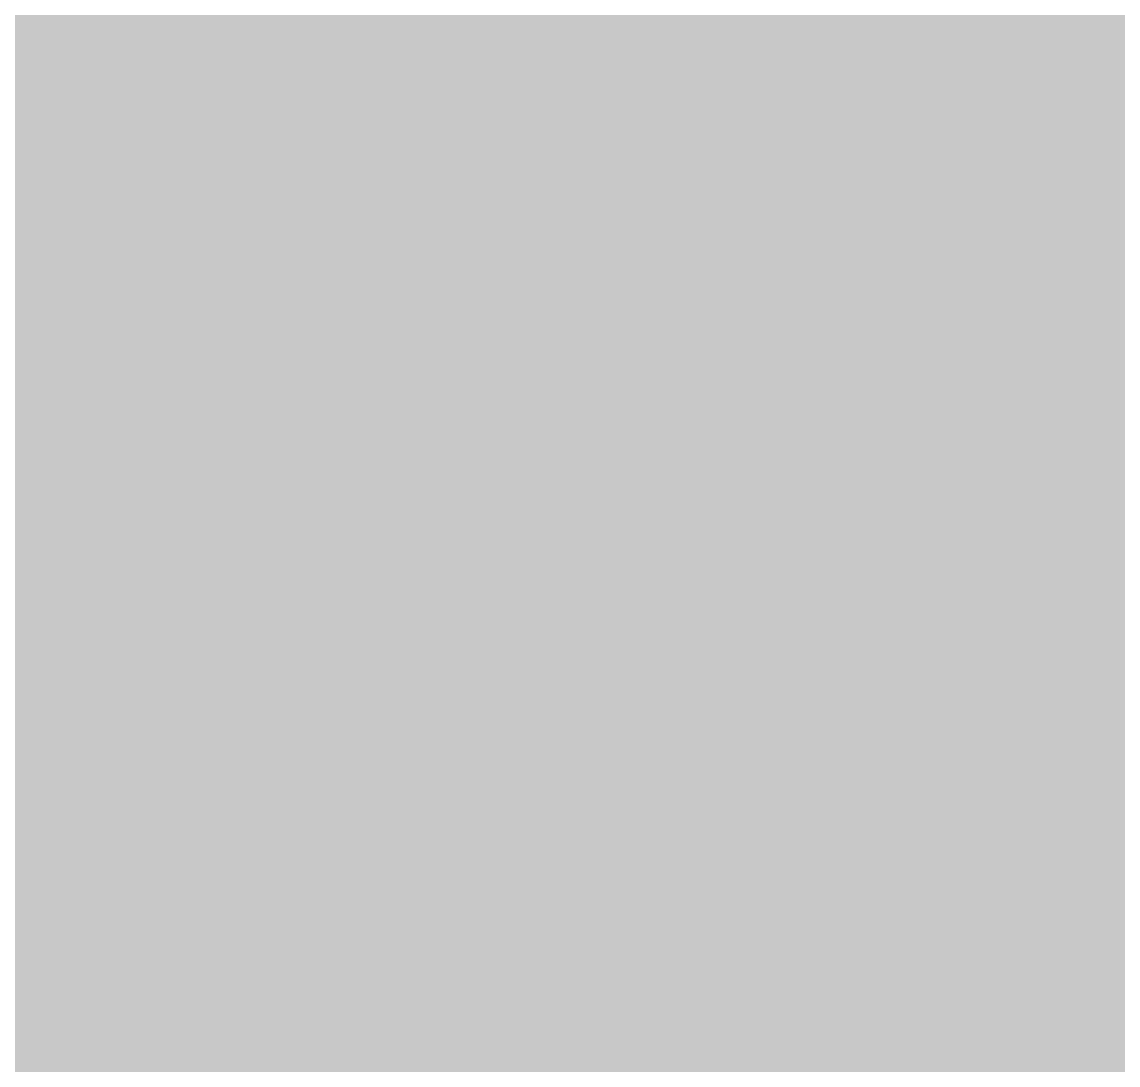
# Model space of a CAD drawing. Header units: millimetres. Extents: x -11 to 223, y -88 to 3.
# Drawn here: x 42.46538 to 42.50202, y -59.50825 to -59.47338 of the extents above; entities that cross this region are included whole.
import ezdxf

# ---------------------------------------------------------------- set-up
doc = ezdxf.new("R2010")
doc.units = ezdxf.units.MM
doc.header["$MEASUREMENT"] = 0
doc.layers.add('Bottom-Layer', color=7, linetype='Continuous', true_color=0x0000ff)
doc.layers.add('Top-Layer', color=7, linetype='Continuous', true_color=0xff0000)

msp = doc.modelspace()

# ---------------------------------------------------------------- hatches: boundary and pattern name
at = {"layer": 'Bottom-Layer'}
msp.add_hatch(color=256, dxfattribs=at).paths.add_polyline_path([(-10.335281, 1.978664), (-0.38039, 1.978664), (-0.84578, 1.726733), (-1.195487, 1.329541), (-1.386452, 0.835994), (-1.395162, 0.306862), (-1.220545, -0.192703), (-0.884101, -0.60119), (-0.427256, -0.868302), (0.093739, -0.961151), (1.793739, -0.961151), (2.314734, -0.868302), (2.771579, -0.60119), (3.108023, -0.192703), (3.28264, 0.306862), (3.27393, 0.835994), (3.082964, 1.329541), (2.733257, 1.726733), (2.267868, 1.978664), (222.628905, 1.978664), (222.628905, -87.475235), (-10.335281, -87.475235)])
at = {"layer": 'Top-Layer'}
msp.add_hatch(color=256, dxfattribs=at).paths.add_polyline_path([(-10.335281, 1.978664), (-0.38039, 1.978664), (-0.84578, 1.726733), (-1.195487, 1.329541), (-1.386452, 0.835994), (-1.395162, 0.306862), (-1.220545, -0.192703), (-0.884101, -0.60119), (-0.427256, -0.868302), (0.093739, -0.961151), (1.793739, -0.961151), (2.314734, -0.868302), (2.771579, -0.60119), (3.108023, -0.192703), (3.28264, 0.306862), (3.27393, 0.835994), (3.082964, 1.329541), (2.733257, 1.726733), (2.267868, 1.978664), (222.628905, 1.978664), (222.628905, -87.475235), (-10.335281, -87.475235)])

# ---------------------------------------------------------------- linework, layer by layer
at = {"layer": 'Bottom-Layer', "const_width": 0.0508}
msp.add_lwpolyline([(42.511946, -43.362528), (42.511946, -60.103578), (42.105574, -60.376658), (41.834208, -60.784177), (41.738945, -61.264422), (41.834208, -61.744668), (42.105574, -62.152187), (42.511946, -62.425266), (42.511946, -79.166316)], dxfattribs=at)
at = {"layer": 'Top-Layer', "const_width": 0.0508}
msp.add_lwpolyline([(29.110707, -55.958852), (33.832722, -60.680867), (33.990113, -60.786032), (34.175768, -60.822962), (40.890018, -60.822962), (41.075673, -60.786032), (41.233064, -60.680867), (43.337973, -58.575959), (43.885027, -58.575959), (44.064097, -58.527977), (44.195186, -58.396888), (44.243167, -58.217818), (44.243167, -57.670764), (46.18368, -55.730251), (48.363945, -55.730251), (53.314561, -60.680867)], dxfattribs=at)

doc.saveas('drawing.dxf')
